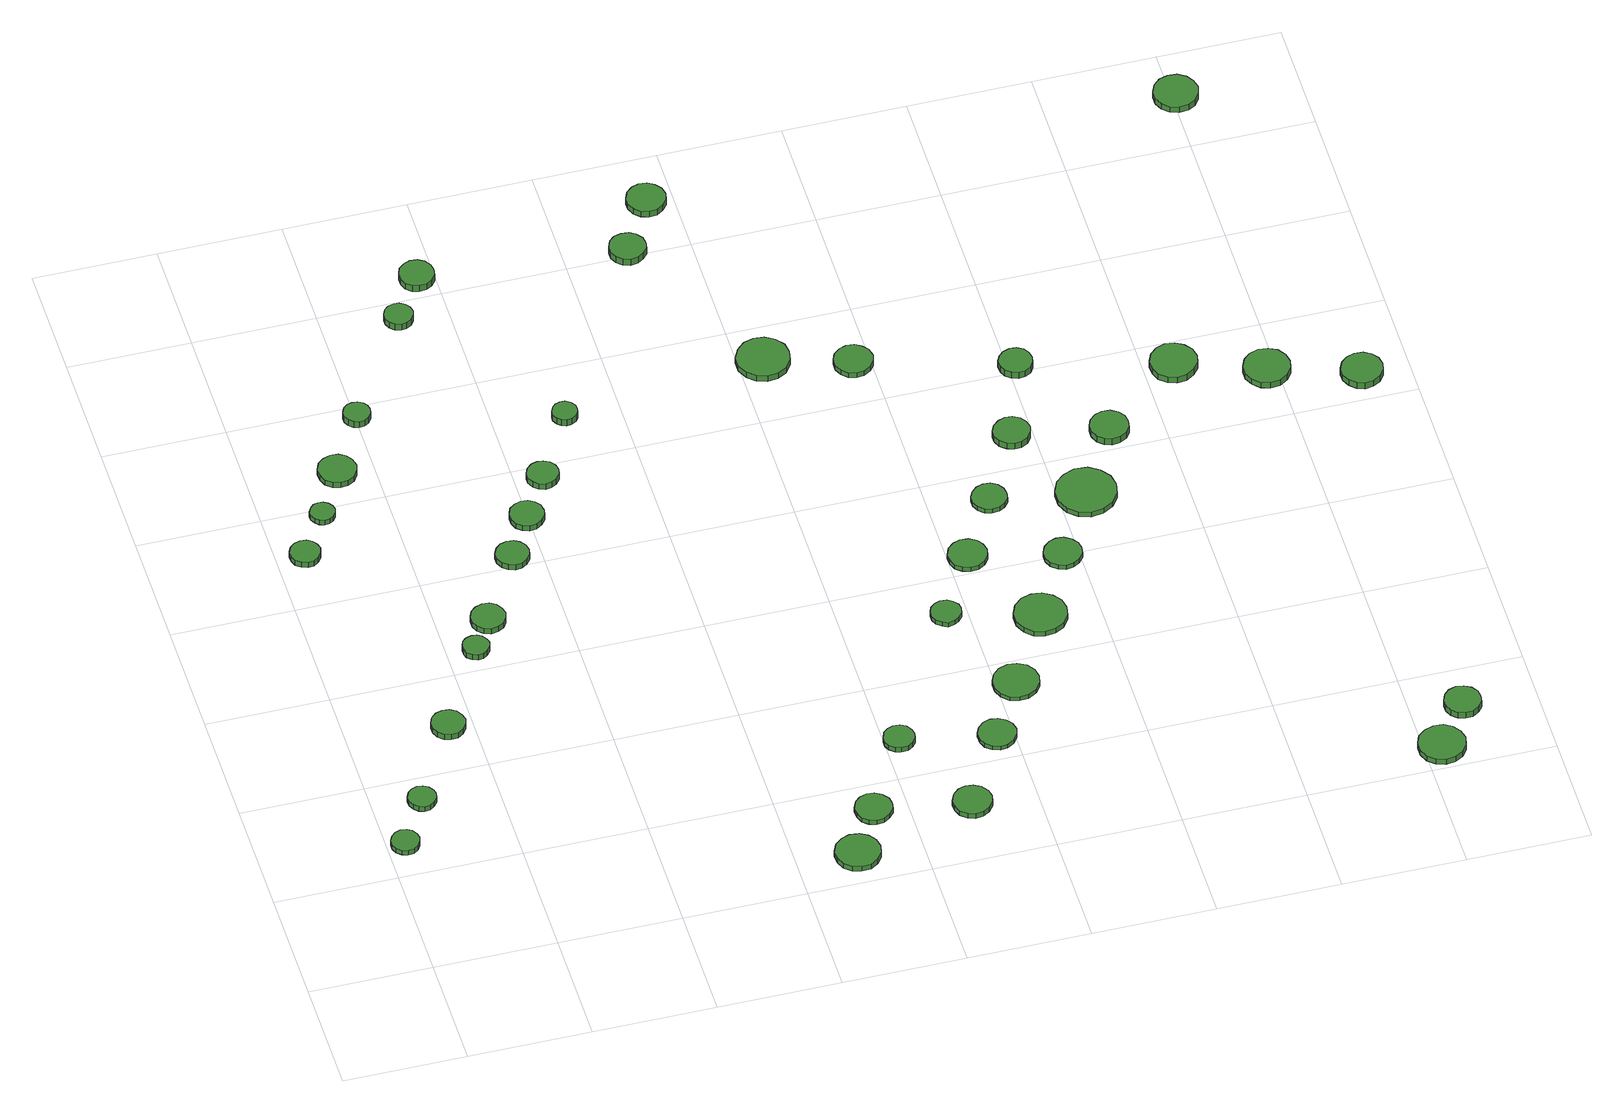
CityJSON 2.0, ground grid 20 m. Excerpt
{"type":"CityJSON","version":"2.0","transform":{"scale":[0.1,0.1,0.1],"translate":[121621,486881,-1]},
"CityObjects":{
"tree1":{"type":"SolitaryVegetationObject","attributes":{"function":"something"},"geometry":[{"type":"MultiSurface","lod":"1","boundaries":[[[0,1,2,3,4,5,6,7,8,9,10,11,12,13,14]],[[15,16,17,18,19,20,21,22,23,24,25,26,27,28,29]],[[0,29,28,1]],[[1,28,27,2]],[[2,27,26,3]],[[3,26,25,4]],[[4,25,24,5]],[[5,24,23,6]],[[6,23,22,7]],[[7,22,21,8]],[[8,21,20,9]],[[9,20,19,10]],[[10,19,18,11]],[[11,18,17,12]],[[12,17,16,13]],[[13,16,15,14]],[[14,15,29,0]]]}]},
"tree2":{"type":"SolitaryVegetationObject","attributes":{"function":"something"},"geometry":[{"type":"MultiSurface","lod":"1","boundaries":[[[30,31,32,33,34,35,36,37,38,39,40,41,42,43,44]],[[45,46,47,48,49,50,51,52,53,54,55,56,57,58,59]],[[30,59,58,31]],[[31,58,57,32]],[[32,57,56,33]],[[33,56,55,34]],[[34,55,54,35]],[[35,54,53,36]],[[36,53,52,37]],[[37,52,51,38]],[[38,51,50,39]],[[39,50,49,40]],[[40,49,48,41]],[[41,48,47,42]],[[42,47,46,43]],[[43,46,45,44]],[[44,45,59,30]]]}]},
"tree3":{"type":"SolitaryVegetationObject","attributes":{"function":"something"},"geometry":[{"type":"MultiSurface","lod":"1","boundaries":[[[60,61,62,63,64,65,66,67,68,69,70,71,72,73,74]],[[75,76,77,78,79,80,81,82,83,84,85,86,87,88,89]],[[60,89,88,61]],[[61,88,87,62]],[[62,87,86,63]],[[63,86,85,64]],[[64,85,84,65]],[[65,84,83,66]],[[66,83,82,67]],[[67,82,81,68]],[[68,81,80,69]],[[69,80,79,70]],[[70,79,78,71]],[[71,78,77,72]],[[72,77,76,73]],[[73,76,75,74]],[[74,75,89,60]]]}]},
"tree4":{"type":"SolitaryVegetationObject","attributes":{"function":"something"},"geometry":[{"type":"MultiSurface","lod":"1","boundaries":[[[90,91,92,93,94,95,96,97,98,99,100,101,102,103,104]],[[105,106,107,108,109,110,111,112,113,114,115,116,117,118,119]],[[90,119,118,91]],[[91,118,117,92]],[[92,117,116,93]],[[93,116,115,94]],[[94,115,114,95]],[[95,114,113,96]],[[96,113,112,97]],[[97,112,111,98]],[[98,111,110,99]],[[99,110,109,100]],[[100,109,108,101]],[[101,108,107,102]],[[102,107,106,103]],[[103,106,105,104]],[[104,105,119,90]]]}]},
"tree5":{"type":"SolitaryVegetationObject","attributes":{"function":"something"},"geometry":[{"type":"MultiSurface","lod":"1","boundaries":[[[120,121,122,123,124,125,126,127,128,129,130,131,132,133,134]],[[135,136,137,138,139,140,141,142,143,144,145,146,147,148,149]],[[120,149,148,121]],[[121,148,147,122]],[[122,147,146,123]],[[123,146,145,124]],[[124,145,144,125]],[[125,144,143,126]],[[126,143,142,127]],[[127,142,141,128]],[[128,141,140,129]],[[129,140,139,130]],[[130,139,138,131]],[[131,138,137,132]],[[132,137,136,133]],[[133,136,135,134]],[[134,135,149,120]]]}]},
"tree6":{"type":"SolitaryVegetationObject","attributes":{"function":"something"},"geometry":[{"type":"MultiSurface","lod":"1","boundaries":[[[150,151,152,153,154,155,156,157,158,159,160,161,162,163,164]],[[165,166,167,168,169,170,171,172,173,174,175,176,177,178,179]],[[150,179,178,151]],[[151,178,177,152]],[[152,177,176,153]],[[153,176,175,154]],[[154,175,174,155]],[[155,174,173,156]],[[156,173,172,157]],[[157,172,171,158]],[[158,171,170,159]],[[159,170,169,160]],[[160,169,168,161]],[[161,168,167,162]],[[162,167,166,163]],[[163,166,165,164]],[[164,165,179,150]]]}]},
"tree7":{"type":"SolitaryVegetationObject","attributes":{"function":"something"},"geometry":[{"type":"MultiSurface","lod":"1","boundaries":[[[180,181,182,183,184,185,186,187,188,189,190,191,192,193,194]],[[195,196,197,198,199,200,201,202,203,204,205,206,207,208,209]],[[180,209,208,181]],[[181,208,207,182]],[[182,207,206,183]],[[183,206,205,184]],[[184,205,204,185]],[[185,204,203,186]],[[186,203,202,187]],[[187,202,201,188]],[[188,201,200,189]],[[189,200,199,190]],[[190,199,198,191]],[[191,198,197,192]],[[192,197,196,193]],[[193,196,195,194]],[[194,195,209,180]]]}]},
"tree8":{"type":"SolitaryVegetationObject","attributes":{"function":"something"},"geometry":[{"type":"MultiSurface","lod":"1","boundaries":[[[210,211,212,213,214,215,216,217,218,219,220,221,222,223,224]],[[225,226,227,228,229,230,231,232,233,234,235,236,237,238,239]],[[210,239,238,211]],[[211,238,237,212]],[[212,237,236,213]],[[213,236,235,214]],[[214,235,234,215]],[[215,234,233,216]],[[216,233,232,217]],[[217,232,231,218]],[[218,231,230,219]],[[219,230,229,220]],[[220,229,228,221]],[[221,228,227,222]],[[222,227,226,223]],[[223,226,225,224]],[[224,225,239,210]]]}]},
"tree9":{"type":"SolitaryVegetationObject","attributes":{"function":"something"},"geometry":[{"type":"MultiSurface","lod":"1","boundaries":[[[240,241,242,243,244,245,246,247,248,249,250,251,252,253,254]],[[255,256,257,258,259,260,261,262,263,264,265,266,267,268,269]],[[240,269,268,241]],[[241,268,267,242]],[[242,267,266,243]],[[243,266,265,244]],[[244,265,264,245]],[[245,264,263,246]],[[246,263,262,247]],[[247,262,261,248]],[[248,261,260,249]],[[249,260,259,250]],[[250,259,258,251]],[[251,258,257,252]],[[252,257,256,253]],[[253,256,255,254]],[[254,255,269,240]]]}]},
"tree10":{"type":"SolitaryVegetationObject","attributes":{"function":"something"},"geometry":[{"type":"MultiSurface","lod":"1","boundaries":[[[270,271,272,273,274,275,276,277,278,279,280,281,282,283,284]],[[285,286,287,288,289,290,291,292,293,294,295,296,297,298,299]],[[270,299,298,271]],[[271,298,297,272]],[[272,297,296,273]],[[273,296,295,274]],[[274,295,294,275]],[[275,294,293,276]],[[276,293,292,277]],[[277,292,291,278]],[[278,291,290,279]],[[279,290,289,280]],[[280,289,288,281]],[[281,288,287,282]],[[282,287,286,283]],[[283,286,285,284]],[[284,285,299,270]]]}]},
"tree11":{"type":"SolitaryVegetationObject","attributes":{"function":"something"},"geometry":[{"type":"MultiSurface","lod":"1","boundaries":[[[300,301,302,303,304,305,306,307,308,309,310,311,312,313,314]],[[315,316,317,318,319,320,321,322,323,324,325,326,327,328,329]],[[300,329,328,301]],[[301,328,327,302]],[[302,327,326,303]],[[303,326,325,304]],[[304,325,324,305]],[[305,324,323,306]],[[306,323,322,307]],[[307,322,321,308]],[[308,321,320,309]],[[309,320,319,310]],[[310,319,318,311]],[[311,318,317,312]],[[312,317,316,313]],[[313,316,315,314]],[[314,315,329,300]]]}]},
"tree12":{"type":"SolitaryVegetationObject","attributes":{"function":"something"},"geometry":[{"type":"MultiSurface","lod":"1","boundaries":[[[330,331,332,333,334,335,336,337,338,339,340,341,342,343,344]],[[345,346,347,348,349,350,351,352,353,354,355,356,357,358,359]],[[330,359,358,331]],[[331,358,357,332]],[[332,357,356,333]],[[333,356,355,334]],[[334,355,354,335]],[[335,354,353,336]],[[336,353,352,337]],[[337,352,351,338]],[[338,351,350,339]],[[339,350,349,340]],[[340,349,348,341]],[[341,348,347,342]],[[342,347,346,343]],[[343,346,345,344]],[[344,345,359,330]]]}]},
"tree13":{"type":"SolitaryVegetationObject","attributes":{"function":"something"},"geometry":[{"type":"MultiSurface","lod":"1","boundaries":[[[360,361,362,363,364,365,366,367,368,369,370,371,372,373,374]],[[375,376,377,378,379,380,381,382,383,384,385,386,387,388,389]],[[360,389,388,361]],[[361,388,387,362]],[[362,387,386,363]],[[363,386,385,364]],[[364,385,384,365]],[[365,384,383,366]],[[366,383,382,367]],[[367,382,381,368]],[[368,381,380,369]],[[369,380,379,370]],[[370,379,378,371]],[[371,378,377,372]],[[372,377,376,373]],[[373,376,375,374]],[[374,375,389,360]]]}]},
"tree14":{"type":"SolitaryVegetationObject","attributes":{"function":"something"},"geometry":[{"type":"MultiSurface","lod":"1","boundaries":[[[390,391,392,393,394,395,396,397,398,399,400,401,402,403,404]],[[405,406,407,408,409,410,411,412,413,414,415,416,417,418,419]],[[390,419,418,391]],[[391,418,417,392]],[[392,417,416,393]],[[393,416,415,394]],[[394,415,414,395]],[[395,414,413,396]],[[396,413,412,397]],[[397,412,411,398]],[[398,411,410,399]],[[399,410,409,400]],[[400,409,408,401]],[[401,408,407,402]],[[402,407,406,403]],[[403,406,405,404]],[[404,405,419,390]]]}]},
"tree15":{"type":"SolitaryVegetationObject","attributes":{"function":"something"},"geometry":[{"type":"MultiSurface","lod":"1","boundaries":[[[420,421,422,423,424,425,426,427,428,429,430,431,432,433,434]],[[435,436,437,438,439,440,441,442,443,444,445,446,447,448,449]],[[420,449,448,421]],[[421,448,447,422]],[[422,447,446,423]],[[423,446,445,424]],[[424,445,444,425]],[[425,444,443,426]],[[426,443,442,427]],[[427,442,441,428]],[[428,441,440,429]],[[429,440,439,430]],[[430,439,438,431]],[[431,438,437,432]],[[432,437,436,433]],[[433,436,435,434]],[[434,435,449,420]]]}]},
"tree16":{"type":"SolitaryVegetationObject","attributes":{"function":"something"},"geometry":[{"type":"MultiSurface","lod":"1","boundaries":[[[450,451,452,453,454,455,456,457,458,459,460,461,462,463,464]],[[465,466,467,468,469,470,471,472,473,474,475,476,477,478,479]],[[450,479,478,451]],[[451,478,477,452]],[[452,477,476,453]],[[453,476,475,454]],[[454,475,474,455]],[[455,474,473,456]],[[456,473,472,457]],[[457,472,471,458]],[[458,471,470,459]],[[459,470,469,460]],[[460,469,468,461]],[[461,468,467,462]],[[462,467,466,463]],[[463,466,465,464]],[[464,465,479,450]]]}]},
"tree17":{"type":"SolitaryVegetationObject","attributes":{"function":"something"},"geometry":[{"type":"MultiSurface","lod":"1","boundaries":[[[480,481,482,483,484,485,486,487,488,489,490,491,492,493,494]],[[495,496,497,498,499,500,501,502,503,504,505,506,507,508,509]],[[480,509,508,481]],[[481,508,507,482]],[[482,507,506,483]],[[483,506,505,484]],[[484,505,504,485]],[[485,504,503,486]],[[486,503,502,487]],[[487,502,501,488]],[[488,501,500,489]],[[489,500,499,490]],[[490,499,498,491]],[[491,498,497,492]],[[492,497,496,493]],[[493,496,495,494]],[[494,495,509,480]]]}]},
"tree18":{"type":"SolitaryVegetationObject","attributes":{"function":"something"},"geometry":[{"type":"MultiSurface","lod":"1","boundaries":[[[510,511,512,513,514,515,516,517,518,519,520,521,522,523,524]],[[525,526,527,528,529,530,531,532,533,534,535,536,537,538,539]],[[510,539,538,511]],[[511,538,537,512]],[[512,537,536,513]],[[513,536,535,514]],[[514,535,534,515]],[[515,534,533,516]],[[516,533,532,517]],[[517,532,531,518]],[[518,531,530,519]],[[519,530,529,520]],[[520,529,528,521]],[[521,528,527,522]],[[522,527,526,523]],[[523,526,525,524]],[[524,525,539,510]]]}]},
"tree19":{"type":"SolitaryVegetationObject","attributes":{"function":"something"},"geometry":[{"type":"MultiSurface","lod":"1","boundaries":[[[540,541,542,543,544,545,546,547,548,549,550,551,552,553,554]],[[555,556,557,558,559,560,561,562,563,564,565,566,567,568,569]],[[540,569,568,541]],[[541,568,567,542]],[[542,567,566,543]],[[543,566,565,544]],[[544,565,564,545]],[[545,564,563,546]],[[546,563,562,547]],[[547,562,561,548]],[[548,561,560,549]],[[549,560,559,550]],[[550,559,558,551]],[[551,558,557,552]],[[552,557,556,553]],[[553,556,555,554]],[[554,555,569,540]]]}]},
"tree20":{"type":"SolitaryVegetationObject","attributes":{"function":"something"},"geometry":[{"type":"MultiSurface","lod":"1","boundaries":[[[570,571,572,573,574,575,576,577,578,579,580,581,582,583,584]],[[585,586,587,588,589,590,591,592,593,594,595,596,597,598,599]],[[570,599,598,571]],[[571,598,597,572]],[[572,597,596,573]],[[573,596,595,574]],[[574,595,594,575]],[[575,594,593,576]],[[576,593,592,577]],[[577,592,591,578]],[[578,591,590,579]],[[579,590,589,580]],[[580,589,588,581]],[[581,588,587,582]],[[582,587,586,583]],[[583,586,585,584]],[[584,585,599,570]]]}]},
"tree21":{"type":"SolitaryVegetationObject","attributes":{"function":"something"},"geometry":[{"type":"MultiSurface","lod":"1","boundaries":[[[600,601,602,603,604,605,606,607,608,609,610,611,612,613,614]],[[615,616,617,618,619,620,621,622,623,624,625,626,627,628,629]],[[600,629,628,601]],[[601,628,627,602]],[[602,627,626,603]],[[603,626,625,604]],[[604,625,624,605]],[[605,624,623,606]],[[606,623,622,607]],[[607,622,621,608]],[[608,621,620,609]],[[609,620,619,610]],[[610,619,618,611]],[[611,618,617,612]],[[612,617,616,613]],[[613,616,615,614]],[[614,615,629,600]]]}]},
"tree22":{"type":"SolitaryVegetationObject","attributes":{"function":"something"},"geometry":[{"type":"MultiSurface","lod":"1","boundaries":[[[630,631,632,633,634,635,636,637,638,639,640,641,642,643,644]],[[645,646,647,648,649,650,651,652,653,654,655,656,657,658,659]],[[630,659,658,631]],[[631,658,657,632]],[[632,657,656,633]],[[633,656,655,634]],[[634,655,654,635]],[[635,654,653,636]],[[636,653,652,637]],[[637,652,651,638]],[[638,651,650,639]],[[639,650,649,640]],[[640,649,648,641]],[[641,648,647,642]],[[642,647,646,643]],[[643,646,645,644]],[[644,645,659,630]]]}]},
"tree23":{"type":"SolitaryVegetationObject","attributes":{"function":"something"},"geometry":[{"type":"MultiSurface","lod":"1","boundaries":[[[660,661,662,663,664,665,666,667,668,669,670,671,672,673,674]],[[675,676,677,678,679,680,681,682,683,684,685,686,687,688,689]],[[660,689,688,661]],[[661,688,687,662]],[[662,687,686,663]],[[663,686,685,664]],[[664,685,684,665]],[[665,684,683,666]],[[666,683,682,667]],[[667,682,681,668]],[[668,681,680,669]],[[669,680,679,670]],[[670,679,678,671]],[[671,678,677,672]],[[672,677,676,673]],[[673,676,675,674]],[[674,675,689,660]]]}]},
"tree24":{"type":"SolitaryVegetationObject","attributes":{"function":"something"},"geometry":[{"type":"MultiSurface","lod":"1","boundaries":[[[690,691,692,693,694,695,696,697,698,699,700,701,702,703,704]],[[705,706,707,708,709,710,711,712,713,714,715,716,717,718,719]],[[690,719,718,691]],[[691,718,717,692]],[[692,717,716,693]],[[693,716,715,694]],[[694,715,714,695]],[[695,714,713,696]],[[696,713,712,697]],[[697,712,711,698]],[[698,711,710,699]],[[699,710,709,700]],[[700,709,708,701]],[[701,708,707,702]],[[702,707,706,703]],[[703,706,705,704]],[[704,705,719,690]]]}]},
"tree25":{"type":"SolitaryVegetationObject","attributes":{"function":"something"},"geometry":[{"type":"MultiSurface","lod":"1","boundaries":[[[720,721,722,723,724,725,726,727,728,729,730,731,732,733,734]],[[735,736,737,738,739,740,741,742,743,744,745,746,747,748,749]],[[720,749,748,721]],[[721,748,747,722]],[[722,747,746,723]],[[723,746,745,724]],[[724,745,744,725]],[[725,744,743,726]],[[726,743,742,727]],[[727,742,741,728]],[[728,741,740,729]],[[729,740,739,730]],[[730,739,738,731]],[[731,738,737,732]],[[732,737,736,733]],[[733,736,735,734]],[[734,735,749,720]]]}]},
"tree26":{"type":"SolitaryVegetationObject","attributes":{"function":"something"},"geometry":[{"type":"MultiSurface","lod":"1","boundaries":[[[750,751,752,753,754,755,756,757,758,759,760,761,762,763,764]],[[765,766,767,768,769,770,771,772,773,774,775,776,777,778,779]],[[750,779,778,751]],[[751,778,777,752]],[[752,777,776,753]],[[753,776,775,754]],[[754,775,774,755]],[[755,774,773,756]],[[756,773,772,757]],[[757,772,771,758]],[[758,771,770,759]],[[759,770,769,760]],[[760,769,768,761]],[[761,768,767,762]],[[762,767,766,763]],[[763,766,765,764]],[[764,765,779,750]]]}]},
"tree27":{"type":"SolitaryVegetationObject","attributes":{"function":"something"},"geometry":[{"type":"MultiSurface","lod":"1","boundaries":[[[780,781,782,783,784,785,786,787,788,789,790,791,792,793,794]],[[795,796,797,798,799,800,801,802,803,804,805,806,807,808,809]],[[780,809,808,781]],[[781,808,807,782]],[[782,807,806,783]],[[783,806,805,784]],[[784,805,804,785]],[[785,804,803,786]],[[786,803,802,787]],[[787,802,801,788]],[[788,801,800,789]],[[789,800,799,790]],[[790,799,798,791]],[[791,798,797,792]],[[792,797,796,793]],[[793,796,795,794]],[[794,795,809,780]]]}]},
"tree28":{"type":"SolitaryVegetationObject","attributes":{"function":"something"},"geometry":[{"type":"MultiSurface","lod":"1","boundaries":[[[810,811,812,813,814,815,816,817,818,819,820,821,822,823,824]],[[825,826,827,828,829,830,831,832,833,834,835,836,837,838,839]],[[810,839,838,811]],[[811,838,837,812]],[[812,837,836,813]],[[813,836,835,814]],[[814,835,834,815]],[[815,834,833,816]],[[816,833,832,817]],[[817,832,831,818]],[[818,831,830,819]],[[819,830,829,820]],[[820,829,828,821]],[[821,828,827,822]],[[822,827,826,823]],[[823,826,825,824]],[[824,825,839,810]]]}]},
"tree29":{"type":"SolitaryVegetationObject","attributes":{"function":"something"},"geometry":[{"type":"MultiSurface","lod":"1","boundaries":[[[840,841,842,843,844,845,846,847,848,849,850,851,852,853,854]],[[855,856,857,858,859,860,861,862,863,864,865,866,867,868,869]],[[840,869,868,841]],[[841,868,867,842]],[[842,867,866,843]],[[843,866,865,844]],[[844,865,864,845]],[[845,864,863,846]],[[846,863,862,847]],[[847,862,861,848]],[[848,861,860,849]],[[849,860,859,850]],[[850,859,858,851]],[[851,858,857,852]],[[852,857,856,853]],[[853,856,855,854]],[[854,855,869,840]]]}]},
"tree30":{"type":"SolitaryVegetationObject","attributes":{"function":"something"},"geometry":[{"type":"MultiSurface","lod":"1","boundaries":[[[870,871,872,873,874,875,876,877,878,879,880,881,882,883,884]],[[885,886,887,888,889,890,891,892,893,894,895,896,897,898,899]],[[870,899,898,871]],[[871,898,897,872]],[[872,897,896,873]],[[873,896,895,874]],[[874,895,894,875]],[[875,894,893,876]],[[876,893,892,877]],[[877,892,891,878]],[[878,891,890,879]],[[879,890,889,880]],[[880,889,888,881]],[[881,888,887,882]],[[882,887,886,883]],[[883,886,885,884]],[[884,885,899,870]]]}]},
"tree31":{"type":"SolitaryVegetationObject","attributes":{"function":"something"},"geometry":[{"type":"MultiSurface","lod":"1","boundaries":[[[900,901,902,903,904,905,906,907,908,909,910,911,912,913,914]],[[915,916,917,918,919,920,921,922,923,924,925,926,927,928,929]],[[900,929,928,901]],[[901,928,927,902]],[[902,927,926,903]],[[903,926,925,904]],[[904,925,924,905]],[[905,924,923,906]],[[906,923,922,907]],[[907,922,921,908]],[[908,921,920,909]],[[909,920,919,910]],[[910,919,918,911]],[[911,918,917,912]],[[912,917,916,913]],[[913,916,915,914]],[[914,915,929,900]]]}]},
"tree32":{"type":"SolitaryVegetationObject","attributes":{"function":"something"},"geometry":[{"type":"MultiSurface","lod":"1","boundaries":[[[930,931,932,933,934,935,936,937,938,939,940,941,942,943,944]],[[945,946,947,948,949,950,951,952,953,954,955,956,957,958,959]],[[930,959,958,931]],[[931,958,957,932]],[[932,957,956,933]],[[933,956,955,934]],[[934,955,954,935]],[[935,954,953,936]],[[936,953,952,937]],[[937,952,951,938]],[[938,951,950,939]],[[939,950,949,940]],[[940,949,948,941]],[[941,948,947,942]],[[942,947,946,943]],[[943,946,945,944]],[[944,945,959,930]]]}]},
"tree33":{"type":"SolitaryVegetationObject","attributes":{"function":"something"},"geometry":[{"type":"MultiSurface","lod":"1","boundaries":[[[960,961,962,963,964,965,966,967,968,969,970,971,972,973,974]],[[975,976,977,978,979,980,981,982,983,984,985,986,987,988,989]],[[960,989,988,961]],[[961,988,987,962]],[[962,987,986,963]],[[963,986,985,964]],[[964,985,984,965]],[[965,984,983,966]],[[966,983,982,967]],[[967,982,981,968]],[[968,981,980,969]],[[969,980,979,970]],[[970,979,978,971]],[[971,978,977,972]],[[972,977,976,973]],[[973,976,975,974]],[[974,975,989,960]]]}]},
"tree34":{"type":"SolitaryVegetationObject","attributes":{"function":"something"},"geometry":[{"type":"MultiSurface","lod":"1","boundaries":[[[990,991,992,993,994,995,996,997,998,999,1000,1001,1002,1003,1004]],[[1005,1006,1007,1008,1009,1010,1011,1012,1013,1014,1015,1016,1017,1018,1019]],[[990,1019,1018,991]],[[991,1018,1017,992]],[[992,1017,1016,993]],[[993,1016,1015,994]],[[994,1015,1014,995]],[[995,1014,1013,996]],[[996,1013,1012,997]],[[997,1012,1011,998]],[[998,1011,1010,999]],[[999,1010,1009,1000]],[[1000,1009,1008,1001]],[[1001,1008,1007,1002]],[[1002,1007,1006,1003]],[[1003,1006,1005,1004]],[[1004,1005,1019,990]]]}]},
"tree35":{"type":"SolitaryVegetationObject","attributes":{"function":"something"},"geometry":[{"type":"MultiSurface","lod":"1","boundaries":[[[1020,1021,1022,1023,1024,1025,1026,1027,1028,1029,1030,1031,1032,1033,1034]],[[1035,1036,1037,1038,1039,1040,1041,1042,1043,1044,1045,1046,1047,1048,1049]],[[1020,1049,1048,1021]],[[1021,1048,1047,1022]],[[1022,1047,1046,1023]],[[1023,1046,1045,1024]],[[1024,1045,1044,1025]],[[1025,1044,1043,1026]],[[1026,1043,1042,1027]],[[1027,1042,1041,1028]],[[1028,1041,1040,1029]],[[1029,1040,1039,1030]],[[1030,1039,1038,1031]],[[1031,1038,1037,1032]],[[1032,1037,1036,1033]],[[1033,1036,1035,1034]],[[1034,1035,1049,1020]]]}]},
"tree36":{"type":"SolitaryVegetationObject","attributes":{"function":"something"},"geometry":[{"type":"MultiSurface","lod":"1","boundaries":[[[1050,1051,1052,1053,1054,1055,1056,1057,1058,1059,1060,1061,1062,1063,1064]],[[1065,1066,1067,1068,1069,1070,1071,1072,1073,1074,1075,1076,1077,1078,1079]],[[1050,1079,1078,1051]],[[1051,1078,1077,1052]],[[1052,1077,1076,1053]],[[1053,1076,1075,1054]],[[1054,1075,1074,1055]],[[1055,1074,1073,1056]],[[1056,1073,1072,1057]],[[1057,1072,1071,1058]],[[1058,1071,1070,1059]],[[1059,1070,1069,1060]],[[1060,1069,1068,1061]],[[1061,1068,1067,1062]],[[1062,1067,1066,1063]],[[1063,1066,1065,1064]],[[1064,1065,1079,1050]]]}]},
"tree37":{"type":"SolitaryVegetationObject","attributes":{"function":"something"},"geometry":[{"type":"MultiSurface","lod":"1","boundaries":[[[1080,1081,1082,1083,1084,1085,1086,1087,1088,1089,1090,1091,1092,1093,1094]],[[1095,1096,1097,1098,1099,1100,1101,1102,1103,1104,1105,1106,1107,1108,1109]],[[1080,1109,1108,1081]],[[1081,1108,1107,1082]],[[1082,1107,1106,1083]],[[1083,1106,1105,1084]],[[1084,1105,1104,1085]],[[1085,1104,1103,1086]],[[1086,1103,1102,1087]],[[1087,1102,1101,1088]],[[1088,1101,1100,1089]],[[1089,1100,1099,1090]],[[1090,1099,1098,1091]],[[1091,1098,1097,1092]],[[1092,1097,1096,1093]],[[1093,1096,1095,1094]],[[1094,1095,1109,1080]]]}]},
"tree38":{"type":"SolitaryVegetationObject","attributes":{"function":"something"},"geometry":[{"type":"MultiSurface","lod":"1","boundaries":[[[1110,1111,1112,1113,1114,1115,1116,1117,1118,1119,1120,1121,1122,1123,1124]],[[1125,1126,1127,1128,1129,1130,1131,1132,1133,1134,1135,1136,1137,1138,1139]],[[1110,1139,1138,1111]],[[1111,1138,1137,1112]],[[1112,1137,1136,1113]],[[1113,1136,1135,1114]],[[1114,1135,1134,1115]],[[1115,1134,1133,1116]],[[1116,1133,1132,1117]],[[1117,1132,1131,1118]],[[1118,1131,1130,1119]],[[1119,1130,1129,1120]],[[1120,1129,1128,1121]],[[1121,1128,1127,1122]],[[1122,1127,1126,1123]],[[1123,1126,1125,1124]],[[1124,1125,1139,1110]]]}]},
"tree39":{"type":"SolitaryVegetationObject","attributes":{"function":"something"},"geometry":[{"type":"MultiSurface","lod":"1","boundaries":[[[1140,1141,1142,1143,1144,1145,1146,1147,1148,1149,1150,1151,1152,1153,1154]],[[1155,1156,1157,1158,1159,1160,1161,1162,1163,1164,1165,1166,1167,1168,1169]],[[1140,1169,1168,1141]],[[1141,1168,1167,1142]],[[1142,1167,1166,1143]],[[1143,1166,1165,1144]],[[1144,1165,1164,1145]],[[1145,1164,1163,1146]],[[1146,1163,1162,1147]],[[1147,1162,1161,1148]],[[1148,1161,1160,1149]],[[1149,1160,1159,1150]],[[1150,1159,1158,1151]],[[1151,1158,1157,1152]],[[1152,1157,1156,1153]],[[1153,1156,1155,1154]],[[1154,1155,1169,1140]]]}]},
"tree40":{"type":"SolitaryVegetationObject","attributes":{"function":"something"},"geometry":[{"type":"MultiSurface","lod":"1","boundaries":[[[1170,1171,1172,1173,1174,1175,1176,1177,1178,1179,1180,1181,1182,1183,1184]],[[1185,1186,1187,1188,1189,1190,1191,1192,1193,1194,1195,1196,1197,1198,1199]],[[1170,1199,1198,1171]],[[1171,1198,1197,1172]],[[1172,1197,1196,1173]],[[1173,1196,1195,1174]],[[1174,1195,1194,1175]],[[1175,1194,1193,1176]],[[1176,1193,1192,1177]],[[1177,1192,1191,1178]],[[1178,1191,1190,1179]],[[1179,1190,1189,1180]],[[1180,1189,1188,1181]],[[1181,1188,1187,1182]],[[1182,1187,1186,1183]],[[1183,1186,1185,1184]],[[1184,1185,1199,1170]]]}]}
},
"vertices":[
[52,266,16],[50,275,16],[45,283,16],[37,288,16],[27,289,16],[18,286,16],[11,279,16],[7,271,16],[7,261,16],[11,252,16],[18,246,16],[27,243,16],[37,244,16],[45,249,16],[50,257,16],[50,257,6],[45,249,6],[37,244,6],[27,243,6],[18,246,6],[11,252,6],[7,261,6],[7,271,6],[11,279,6],[18,286,6],[27,289,6],[37,288,6],[45,283,6],[50,275,6],[52,266,6],
[102,350,16],[100,359,16],[94,367,16],[86,372,16],[77,373,16],[68,370,16],[61,364,16],[57,355,16],[57,345,16],[61,337,16],[68,330,16],[77,327,16],[86,328,16],[94,333,16],[100,341,16],[100,341,6],[94,333,6],[86,328,6],[77,327,6],[68,330,6],[61,337,6],[57,345,6],[57,355,6],[61,364,6],[68,370,6],[77,373,6],[86,372,6],[94,367,6],[100,359,6],[102,350,6],
[188,493,17],[185,504,17],[179,513,17],[169,519,17],[158,520,17],[147,517,17],[138,509,17],[134,499,17],[134,487,17],[138,477,17],[147,469,17],[158,466,17],[169,467,17],[179,473,17],[185,482,17],[185,482,6],[179,473,6],[169,467,6],[158,466,6],[147,469,6],[138,477,6],[134,487,6],[134,499,6],[138,509,6],[147,517,6],[158,520,6],[169,519,6],[179,513,6],[185,504,6],[188,493,6],
[71,908,17],[68,918,17],[62,926,17],[54,931,17],[44,932,17],[34,929,17],[26,922,17],[22,913,17],[22,903,17],[26,893,17],[34,887,17],[44,883,17],[54,884,17],[62,890,17],[68,898,17],[68,898,6],[62,890,6],[54,884,6],[44,883,6],[34,887,6],[26,893,6],[22,903,6],[22,913,6],[26,922,6],[34,929,6],[44,932,6],[54,931,6],[62,926,6],[68,918,6],[71,908,6],
[115,985,16],[113,993,16],[108,1000,16],[101,1004,16],[93,1005,16],[85,1003,16],[79,997,16],[75,989,16],[75,981,16],[79,974,16],[85,968,16],[93,965,16],[101,966,16],[108,970,16],[113,977,16],[113,977,6],[108,970,6],[101,966,6],[93,965,6],[85,968,6],[79,974,6],[75,981,6],[75,989,6],[79,997,6],[85,1003,6],[93,1005,6],[101,1004,6],[108,1000,6],[113,993,6],[115,985,6],
[268,643,17],[266,651,17],[260,659,17],[253,663,17],[244,664,17],[235,661,17],[228,655,17],[225,647,17],[225,638,17],[228,630,17],[235,624,17],[244,621,17],[253,622,17],[260,627,17],[266,634,17],[266,634,6],[260,627,6],[253,622,6],[244,621,6],[235,624,6],[228,630,6],[225,638,6],[225,647,6],[228,655,6],[235,661,6],[244,664,6],[253,663,6],[260,659,6],[266,651,6],[268,643,6],
[172,1067,17],[169,1080,17],[162,1090,17],[151,1097,17],[138,1098,17],[126,1094,17],[116,1086,17],[111,1074,17],[111,1061,17],[116,1049,17],[126,1040,17],[138,1037,17],[151,1038,17],[162,1044,17],[169,1055,17],[169,1055,6],[162,1044,6],[151,1038,6],[138,1037,6],[126,1040,6],[116,1049,6],[111,1061,6],[111,1074,6],[116,1086,6],[126,1094,6],[138,1098,6],[151,1097,6],[162,1090,6],[169,1080,6],[172,1067,6],
[309,698,17],[306,709,17],[300,719,17],[290,725,17],[278,726,17],[267,722,17],[258,714,17],[254,704,17],[254,692,17],[258,682,17],[267,674,17],[278,670,17],[290,672,17],[300,677,17],[306,687,17],[306,687,6],[300,677,6],[290,672,6],[278,670,6],[267,674,6],[258,682,6],[254,692,6],[254,704,6],[258,714,6],[267,722,6],[278,726,6],[290,725,6],[300,719,6],[306,709,6],[309,698,6],
[224,1176,19],[222,1185,19],[217,1192,19],[209,1196,19],[200,1197,19],[192,1195,19],[185,1189,19],[181,1180,19],[181,1171,19],[185,1163,19],[192,1157,19],[200,1154,19],[209,1155,19],[217,1160,19],[222,1167,19],[222,1167,6],[217,1160,6],[209,1155,6],[200,1154,6],[192,1157,6],[185,1163,6],[181,1171,6],[181,1180,6],[185,1189,6],[192,1195,6],[200,1197,6],[209,1196,6],[217,1192,6],[222,1185,6],[224,1176,6],
[380,820,17],[378,831,17],[371,840,17],[362,845,17],[351,846,17],[340,843,17],[332,836,17],[327,826,17],[327,814,17],[332,804,17],[340,797,17],[351,793,17],[362,795,17],[371,800,17],[378,809,17],[378,809,6],[371,800,6],[362,795,6],[351,793,6],[340,797,6],[332,804,6],[327,814,6],[327,826,6],[332,836,6],[340,843,6],[351,846,6],[362,845,6],[371,840,6],[378,831,6],[380,820,6],
[425,896,17],[423,908,17],[416,917,17],[406,923,17],[395,924,17],[384,920,17],[375,913,17],[371,902,17],[371,891,17],[375,880,17],[384,873,17],[395,869,17],[406,870,17],[416,876,17],[423,885,17],[423,885,6],[416,876,6],[406,870,6],[395,869,6],[384,873,6],[375,880,6],[371,891,6],[371,902,6],[375,913,6],[384,920,6],[395,924,6],[406,923,6],[416,917,6],[423,908,6],[425,896,6],
[733,59,16],[730,74,16],[721,86,16],[708,93,16],[693,95,16],[679,90,16],[667,80,16],[661,66,16],[661,51,16],[667,37,16],[679,27,16],[693,23,16],[708,24,16],[721,32,16],[730,44,16],[730,44,6],[721,32,6],[708,24,6],[693,23,6],[679,27,6],[667,37,6],[661,51,6],[661,66,6],[667,80,6],[679,90,6],[693,95,6],[708,93,6],[721,86,6],[730,74,6],[733,59,6],
[344,1362,20],[342,1371,20],[336,1379,20],[328,1384,20],[319,1385,20],[309,1382,20],[302,1376,20],[298,1367,20],[298,1357,20],[302,1349,20],[309,1342,20],[319,1339,20],[328,1340,20],[336,1345,20],[342,1353,20],[342,1353,7],[336,1345,7],[328,1340,7],[319,1339,7],[309,1342,7],[302,1349,7],[298,1357,7],[298,1367,7],[302,1376,7],[309,1382,7],[319,1385,7],[328,1384,7],[336,1379,7],[342,1371,7],[344,1362,7],
[470,974,18],[468,984,18],[461,993,18],[452,998,18],[442,999,18],[432,996,18],[424,989,18],[419,979,18],[419,969,18],[424,959,18],[432,952,18],[442,949,18],[452,950,18],[461,955,18],[468,964,18],[468,964,6],[461,955,6],[452,950,6],[442,949,6],[432,952,6],[424,959,6],[419,969,6],[419,979,6],[424,989,6],[432,996,6],[442,999,6],[452,998,6],[461,993,6],[468,984,6],[470,974,6],
[775,143,16],[773,155,16],[765,165,16],[754,172,16],[742,173,16],[730,169,16],[721,161,16],[716,149,16],[716,137,16],[721,125,16],[730,117,16],[742,113,16],[754,114,16],[765,121,16],[773,131,16],[773,131,7],[765,121,7],[754,114,7],[742,113,7],[730,117,7],[721,125,7],[716,137,7],[716,149,7],[721,161,7],[730,169,7],[742,173,7],[754,172,7],[765,165,7],[773,155,7],[775,143,7],
[399,1441,19],[397,1452,19],[390,1462,19],[380,1468,19],[368,1469,19],[357,1465,19],[348,1457,19],[344,1447,19],[344,1435,19],[348,1424,19],[357,1416,19],[368,1413,19],[380,1414,19],[390,1420,19],[397,1429,19],[397,1429,6],[390,1420,6],[380,1414,6],[368,1413,6],[357,1416,6],[348,1424,6],[344,1435,6],[344,1447,6],[348,1457,6],[357,1465,6],[368,1469,6],[380,1468,6],[390,1462,6],[397,1452,6],[399,1441,6],
[531,1088,24],[530,1096,24],[525,1103,24],[517,1108,24],[509,1108,24],[501,1106,24],[495,1100,24],[491,1092,24],[491,1084,24],[495,1076,24],[501,1071,24],[509,1068,24],[517,1069,24],[525,1073,24],[530,1080,24],[530,1080,11],[525,1073,11],[517,1069,11],[509,1068,11],[501,1071,11],[495,1076,11],[491,1084,11],[491,1092,11],[495,1100,11],[501,1106,11],[509,1108,11],[517,1108,11],[525,1103,11],[530,1096,11],[531,1088,11],
[848,278,17],[846,288,17],[840,297,17],[831,302,17],[820,303,17],[811,300,17],[803,293,17],[799,283,17],[799,273,17],[803,264,17],[811,257,17],[820,254,17],[831,255,17],[840,260,17],[846,268,17],[846,268,7],[840,260,7],[831,255,7],[820,254,7],[811,257,7],[803,264,7],[799,273,7],[799,283,7],[803,293,7],[811,300,7],[820,303,7],[831,302,7],[840,297,7],[846,288,7],[848,278,7],
[928,118,16],[925,130,16],[917,141,16],[906,147,16],[893,149,16],[881,145,16],[871,136,16],[866,124,16],[866,111,16],[871,99,16],[881,90,16],[893,86,16],[906,88,16],[917,94,16],[925,105,16],[925,105,6],[917,94,6],[906,88,6],[893,86,6],[881,90,6],[871,99,6],[866,111,6],[866,124,6],[871,136,6],[881,145,6],[893,149,6],[906,147,6],[917,141,6],[925,130,6],[928,118,6],
[1003,248,15],[1000,261,15],[992,271,15],[981,277,15],[969,279,15],[957,275,15],[947,266,15],[942,255,15],[942,242,15],[947,230,15],[957,222,15],[969,218,15],[981,219,15],[992,226,15],[1000,236,15],[1000,236,7],[992,226,7],[981,219,7],[969,218,7],[957,222,7],[947,230,7],[942,242,7],[942,255,7],[947,266,7],[957,275,7],[969,279,7],[981,277,7],[992,271,7],[1000,261,7],[1003,248,7],
[990,521,16],[988,531,16],[981,539,16],[973,544,16],[962,545,16],[953,542,16],[945,535,16],[941,526,16],[941,516,16],[945,507,16],[953,500,16],[962,496,16],[973,498,16],[981,503,16],[988,511,16],[988,511,7],[981,503,7],[973,498,7],[962,496,7],[953,500,7],[945,507,7],[941,516,7],[941,526,7],[945,535,7],[953,542,7],[962,545,7],[973,544,7],[981,539,7],[988,531,7],[990,521,7],
[729,1407,22],[727,1419,22],[719,1429,22],[709,1435,22],[697,1436,22],[685,1433,22],[676,1425,22],[671,1413,22],[671,1401,22],[676,1390,22],[685,1382,22],[697,1378,22],[709,1380,22],[719,1386,22],[727,1395,22],[727,1395,9],[719,1386,9],[709,1380,9],[697,1378,9],[685,1382,9],[676,1390,9],[671,1401,9],[671,1413,9],[676,1425,9],[685,1433,9],[697,1436,9],[709,1435,9],[719,1429,9],[727,1419,9],[729,1407,9],
[1067,349,15],[1064,364,15],[1055,377,15],[1041,384,15],[1026,386,15],[1011,381,15],[1000,371,15],[994,357,15],[994,342,15],[1000,328,15],[1011,317,15],[1026,313,15],[1041,314,15],[1055,322,15],[1064,334,15],[1064,334,7],[1055,322,7],[1041,314,7],[1026,313,7],[1011,317,7],[1000,328,7],[994,342,7],[994,357,7],[1000,371,7],[1011,381,7],[1026,386,7],[1041,384,7],[1055,377,7],[1064,364,7],[1067,349,7],
[881,1125,18],[878,1142,18],[867,1156,18],[852,1165,18],[835,1167,18],[818,1162,18],[805,1150,18],[797,1134,18],[797,1116,18],[805,1100,18],[818,1088,18],[835,1083,18],[852,1085,18],[867,1093,18],[878,1108,18],[878,1108,6],[867,1093,6],[852,1085,6],[835,1083,6],[818,1088,6],[805,1100,6],[797,1116,6],[797,1134,6],[805,1150,6],[818,1162,6],[835,1167,6],[852,1165,6],[867,1156,6],[878,1142,6],[881,1125,6],
[788,1506,17],[785,1519,17],[777,1529,17],[766,1536,17],[753,1537,17],[741,1533,17],[731,1524,17],[726,1512,17],[726,1500,17],[731,1488,17],[741,1479,17],[753,1475,17],[766,1476,17],[777,1483,17],[785,1493,17],[785,1493,5],[777,1483,5],[766,1476,5],[753,1475,5],[741,1479,5],[731,1488,5],[726,1500,5],[726,1512,5],[731,1524,5],[741,1533,5],[753,1537,5],[766,1536,5],[777,1529,5],[785,1519,5],[788,1506,5],
[1062,633,16],[1059,646,16],[1052,656,16],[1040,663,16],[1027,664,16],[1015,660,16],[1005,651,16],[1000,639,16],[1000,626,16],[1005,614,16],[1015,606,16],[1027,602,16],[1040,603,16],[1052,610,16],[1059,620,16],[1059,620,7],[1052,610,7],[1040,603,7],[1027,602,7],[1015,606,7],[1005,614,7],[1000,626,7],[1000,639,7],[1005,651,7],[1015,660,7],[1027,664,7],[1040,663,7],[1052,656,7],[1059,646,7],[1062,633,7],
[1147,479,17],[1144,496,17],[1133,510,17],[1118,519,17],[1101,521,17],[1084,516,17],[1071,504,17],[1064,488,17],[1064,470,17],[1071,454,17],[1084,442,17],[1101,437,17],[1118,439,17],[1133,447,17],[1144,462,17],[1144,462,7],[1133,447,7],[1118,439,7],[1101,437,7],[1084,442,7],[1071,454,7],[1064,470,7],[1064,488,7],[1071,504,7],[1084,516,7],[1101,521,7],[1118,519,7],[1133,510,7],[1144,496,7],[1147,479,7],
[1004,1085,16],[1001,1098,16],[993,1108,16],[982,1115,16],[969,1116,16],[957,1112,16],[947,1103,16],[942,1092,16],[942,1079,16],[947,1067,16],[957,1058,16],[969,1054,16],[982,1055,16],[993,1062,16],[1001,1072,16],[1001,1072,6],[993,1062,6],[982,1055,6],[969,1054,6],[957,1058,6],[947,1067,6],[942,1079,6],[942,1092,6],[947,1103,6],[957,1112,6],[969,1116,6],[982,1115,6],[993,1108,6],[1001,1098,6],[1004,1085,6],
[1124,744,15],[1122,755,15],[1115,765,15],[1105,771,15],[1093,772,15],[1082,768,15],[1073,760,15],[1068,750,15],[1068,738,15],[1073,727,15],[1082,719,15],[1093,716,15],[1105,717,15],[1115,723,15],[1122,732,15],[1122,732,6],[1115,723,6],[1105,717,6],[1093,716,6],[1082,719,6],[1073,727,6],[1068,738,6],[1068,750,6],[1073,760,6],[1082,768,6],[1093,772,6],[1105,771,6],[1115,765,6],[1122,755,6],[1124,744,6],
[1204,599,15],[1202,611,15],[1194,621,15],[1183,628,15],[1171,629,15],[1159,625,15],[1149,616,15],[1144,605,15],[1144,592,15],[1149,581,15],[1159,572,15],[1171,568,15],[1183,570,15],[1194,576,15],[1202,586,15],[1202,586,6],[1194,576,6],[1183,570,6],[1171,568,6],[1159,572,6],[1149,581,6],[1144,592,6],[1144,605,6],[1149,616,6],[1159,625,6],[1171,629,6],[1183,628,6],[1194,621,6],[1202,611,6],[1204,599,6],
[1196,869,19],[1193,881,19],[1186,891,19],[1175,897,19],[1163,898,19],[1152,894,19],[1142,886,19],[1137,875,19],[1137,863,19],[1142,852,19],[1152,844,19],[1163,840,19],[1175,841,19],[1186,847,19],[1193,857,19],[1193,857,6],[1186,847,6],[1175,841,6],[1163,840,6],[1152,844,6],[1142,852,6],[1137,863,6],[1137,875,6],[1142,886,6],[1152,894,6],[1163,898,6],[1175,897,6],[1186,891,6],[1193,881,6],[1196,869,6],
[1292,716,16],[1288,736,16],[1276,752,16],[1259,763,16],[1238,765,16],[1219,758,16],[1204,745,16],[1196,726,16],[1196,706,16],[1204,687,16],[1219,674,16],[1238,667,16],[1259,670,16],[1276,680,16],[1288,696,16],[1288,696,6],[1276,680,6],[1259,670,6],[1238,667,6],[1219,674,6],[1204,687,6],[1196,706,6],[1196,726,6],[1204,745,6],[1219,758,6],[1238,765,6],[1259,763,6],[1276,752,6],[1288,736,6],[1292,716,6],
[1238,1010,22],[1236,1021,22],[1230,1030,22],[1220,1036,22],[1209,1037,22],[1198,1033,22],[1190,1026,22],[1185,1016,22],[1185,1004,22],[1190,994,22],[1198,987,22],[1209,983,22],[1220,984,22],[1230,990,22],[1236,999,22],[1236,999,9],[1230,990,9],[1220,984,9],[1209,983,9],[1198,987,9],[1190,994,9],[1185,1004,9],[1185,1016,9],[1190,1026,9],[1198,1033,9],[1209,1037,9],[1220,1036,9],[1230,1030,9],[1236,1021,9],[1238,1010,9],
[1345,839,20],[1343,852,20],[1335,862,20],[1324,869,20],[1311,870,20],[1299,866,20],[1289,857,20],[1284,846,20],[1284,833,20],[1289,821,20],[1299,812,20],[1311,808,20],[1324,810,20],[1335,816,20],[1343,826,20],[1343,826,7],[1335,816,7],[1324,810,7],[1311,808,7],[1299,812,7],[1289,821,7],[1284,833,7],[1284,846,7],[1289,857,7],[1299,866,7],[1311,870,7],[1324,869,7],[1335,862,7],[1343,852,7],[1345,839,7],
[1666,44,17],[1662,59,17],[1653,72,17],[1640,80,17],[1624,81,17],[1609,76,17],[1597,66,17],[1591,52,17],[1591,36,17],[1597,21,17],[1609,11,17],[1624,6,17],[1640,8,17],[1653,15,17],[1662,28,17],[1662,28,6],[1653,15,6],[1640,8,6],[1624,6,6],[1609,11,6],[1597,21,6],[1591,36,6],[1591,52,6],[1597,66,6],[1609,76,6],[1624,81,6],[1640,80,6],[1653,72,6],[1662,59,6],[1666,44,6],
[1712,123,18],[1710,135,18],[1703,145,18],[1692,151,18],[1680,153,18],[1668,149,18],[1659,141,18],[1654,129,18],[1654,117,18],[1659,106,18],[1668,98,18],[1680,94,18],[1692,95,18],[1703,102,18],[1710,111,18],[1710,111,6],[1703,102,6],[1692,95,6],[1680,94,6],[1668,98,6],[1659,106,6],[1654,117,6],[1654,129,6],[1659,141,6],[1668,149,6],[1680,153,6],[1692,151,6],[1703,145,6],[1710,135,6],[1712,123,6],
[1485,948,19],[1482,964,19],[1472,976,19],[1459,984,19],[1443,986,19],[1429,981,19],[1417,970,19],[1411,956,19],[1411,941,19],[1417,926,19],[1429,916,19],[1443,911,19],[1459,913,19],[1472,921,19],[1482,933,19],[1482,933,6],[1472,921,6],[1459,913,6],[1443,911,6],[1429,916,6],[1417,926,6],[1411,941,6],[1411,956,6],[1417,970,6],[1429,981,6],[1443,986,6],[1459,984,6],[1472,976,6],[1482,964,6],[1485,948,6],
[1621,901,17],[1618,916,17],[1609,929,17],[1595,936,17],[1580,938,17],[1565,933,17],[1554,923,17],[1547,908,17],[1547,893,17],[1554,879,17],[1565,868,17],[1580,863,17],[1595,865,17],[1609,873,17],[1618,885,17],[1618,885,5],[1609,873,5],[1595,865,5],[1580,863,5],[1565,868,5],[1554,879,5],[1547,893,5],[1547,908,5],[1554,923,5],[1565,933,5],[1580,938,5],[1595,936,5],[1609,929,5],[1618,916,5],[1621,901,5],
[1757,855,19],[1754,869,19],[1746,880,19],[1734,887,19],[1720,888,19],[1707,884,19],[1697,875,19],[1691,862,19],[1691,848,19],[1697,836,19],[1707,826,19],[1720,822,19],[1734,824,19],[1746,831,19],[1754,842,19],[1754,842,6],[1746,831,6],[1734,824,6],[1720,822,6],[1707,826,6],[1697,836,6],[1691,848,6],[1691,862,6],[1697,875,6],[1707,884,6],[1720,888,6],[1734,887,6],[1746,880,6],[1754,869,6],[1757,855,6],
[1641,1506,22],[1637,1520,22],[1629,1532,22],[1616,1540,22],[1601,1541,22],[1587,1537,22],[1576,1527,22],[1570,1513,22],[1570,1498,22],[1576,1485,22],[1587,1475,22],[1601,1471,22],[1616,1472,22],[1629,1479,22],[1637,1491,22],[1637,1491,10],[1629,1479,10],[1616,1472,10],[1601,1471,10],[1587,1475,10],[1576,1485,10],[1570,1498,10],[1570,1513,10],[1576,1527,10],[1587,1537,10],[1601,1541,10],[1616,1540,10],[1629,1532,10],[1637,1520,10],[1641,1506,10]
]}
